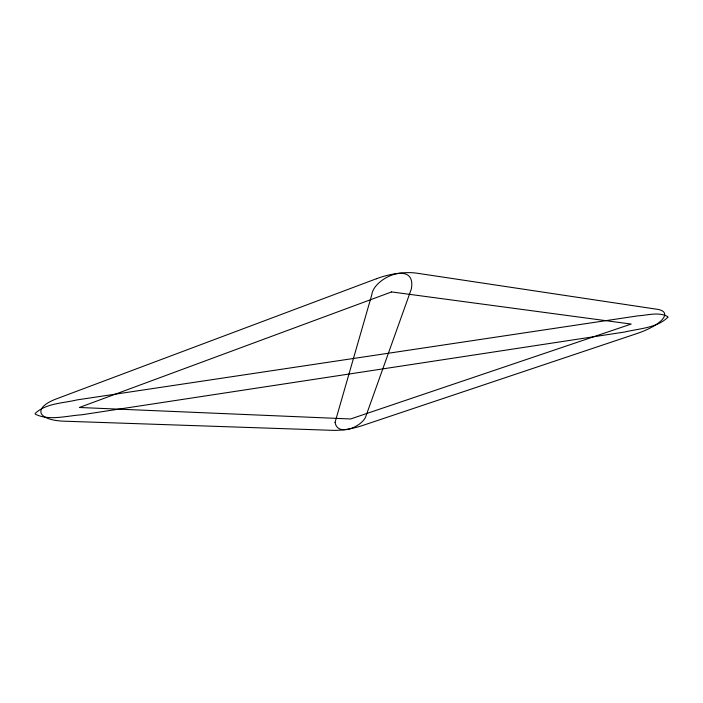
<?xml version="1.0" encoding="UTF-8"?>
<svg xmlns="http://www.w3.org/2000/svg" width="703" height="703" viewBox="0 0 703 703"><rect width="100%" height="100%" fill="white"/><g stroke="black" fill="none" stroke-linecap="round" stroke-linejoin="round"><path stroke-width="1.05" d="M335.059 422.354C337.537 437.494 362.379 426.334 365.78 416.528L411.264 289.197C417.064 259.864 373.987 276.859 371.808 294.689L335.059 422.354M667.85 317.238C657.068 328.011 639.08 328.538 624.765 332.009L81.662 414.796C66.671 415.763 49.157 421.088 35.247 414.155L35.15 413.461C45.765 403.232 63.156 403.258 76.987 399.91L637.814 315.867C647.454 315.331 658.931 311.605 667.727 316.596L667.85 317.238M376.395 278.748L56.231 398.944A38.445 13.331 -7.4 0 0 41.126 413.056A38.445 13.331 -7.4 0 0 64.245 421.194L332.704 430.341A31.363 9.754 -12.3 0 0 362.572 425.508L636.927 333.556A34.746 11.09 -17.2 0 0 657.191 309.285L416.967 273.203A40.862 16.538 -13.7 0 0 376.395 278.748M391.597 291.93L79.369 407.485L350.569 418.97L631.189 324.065L391.597 291.93"/></g></svg>
